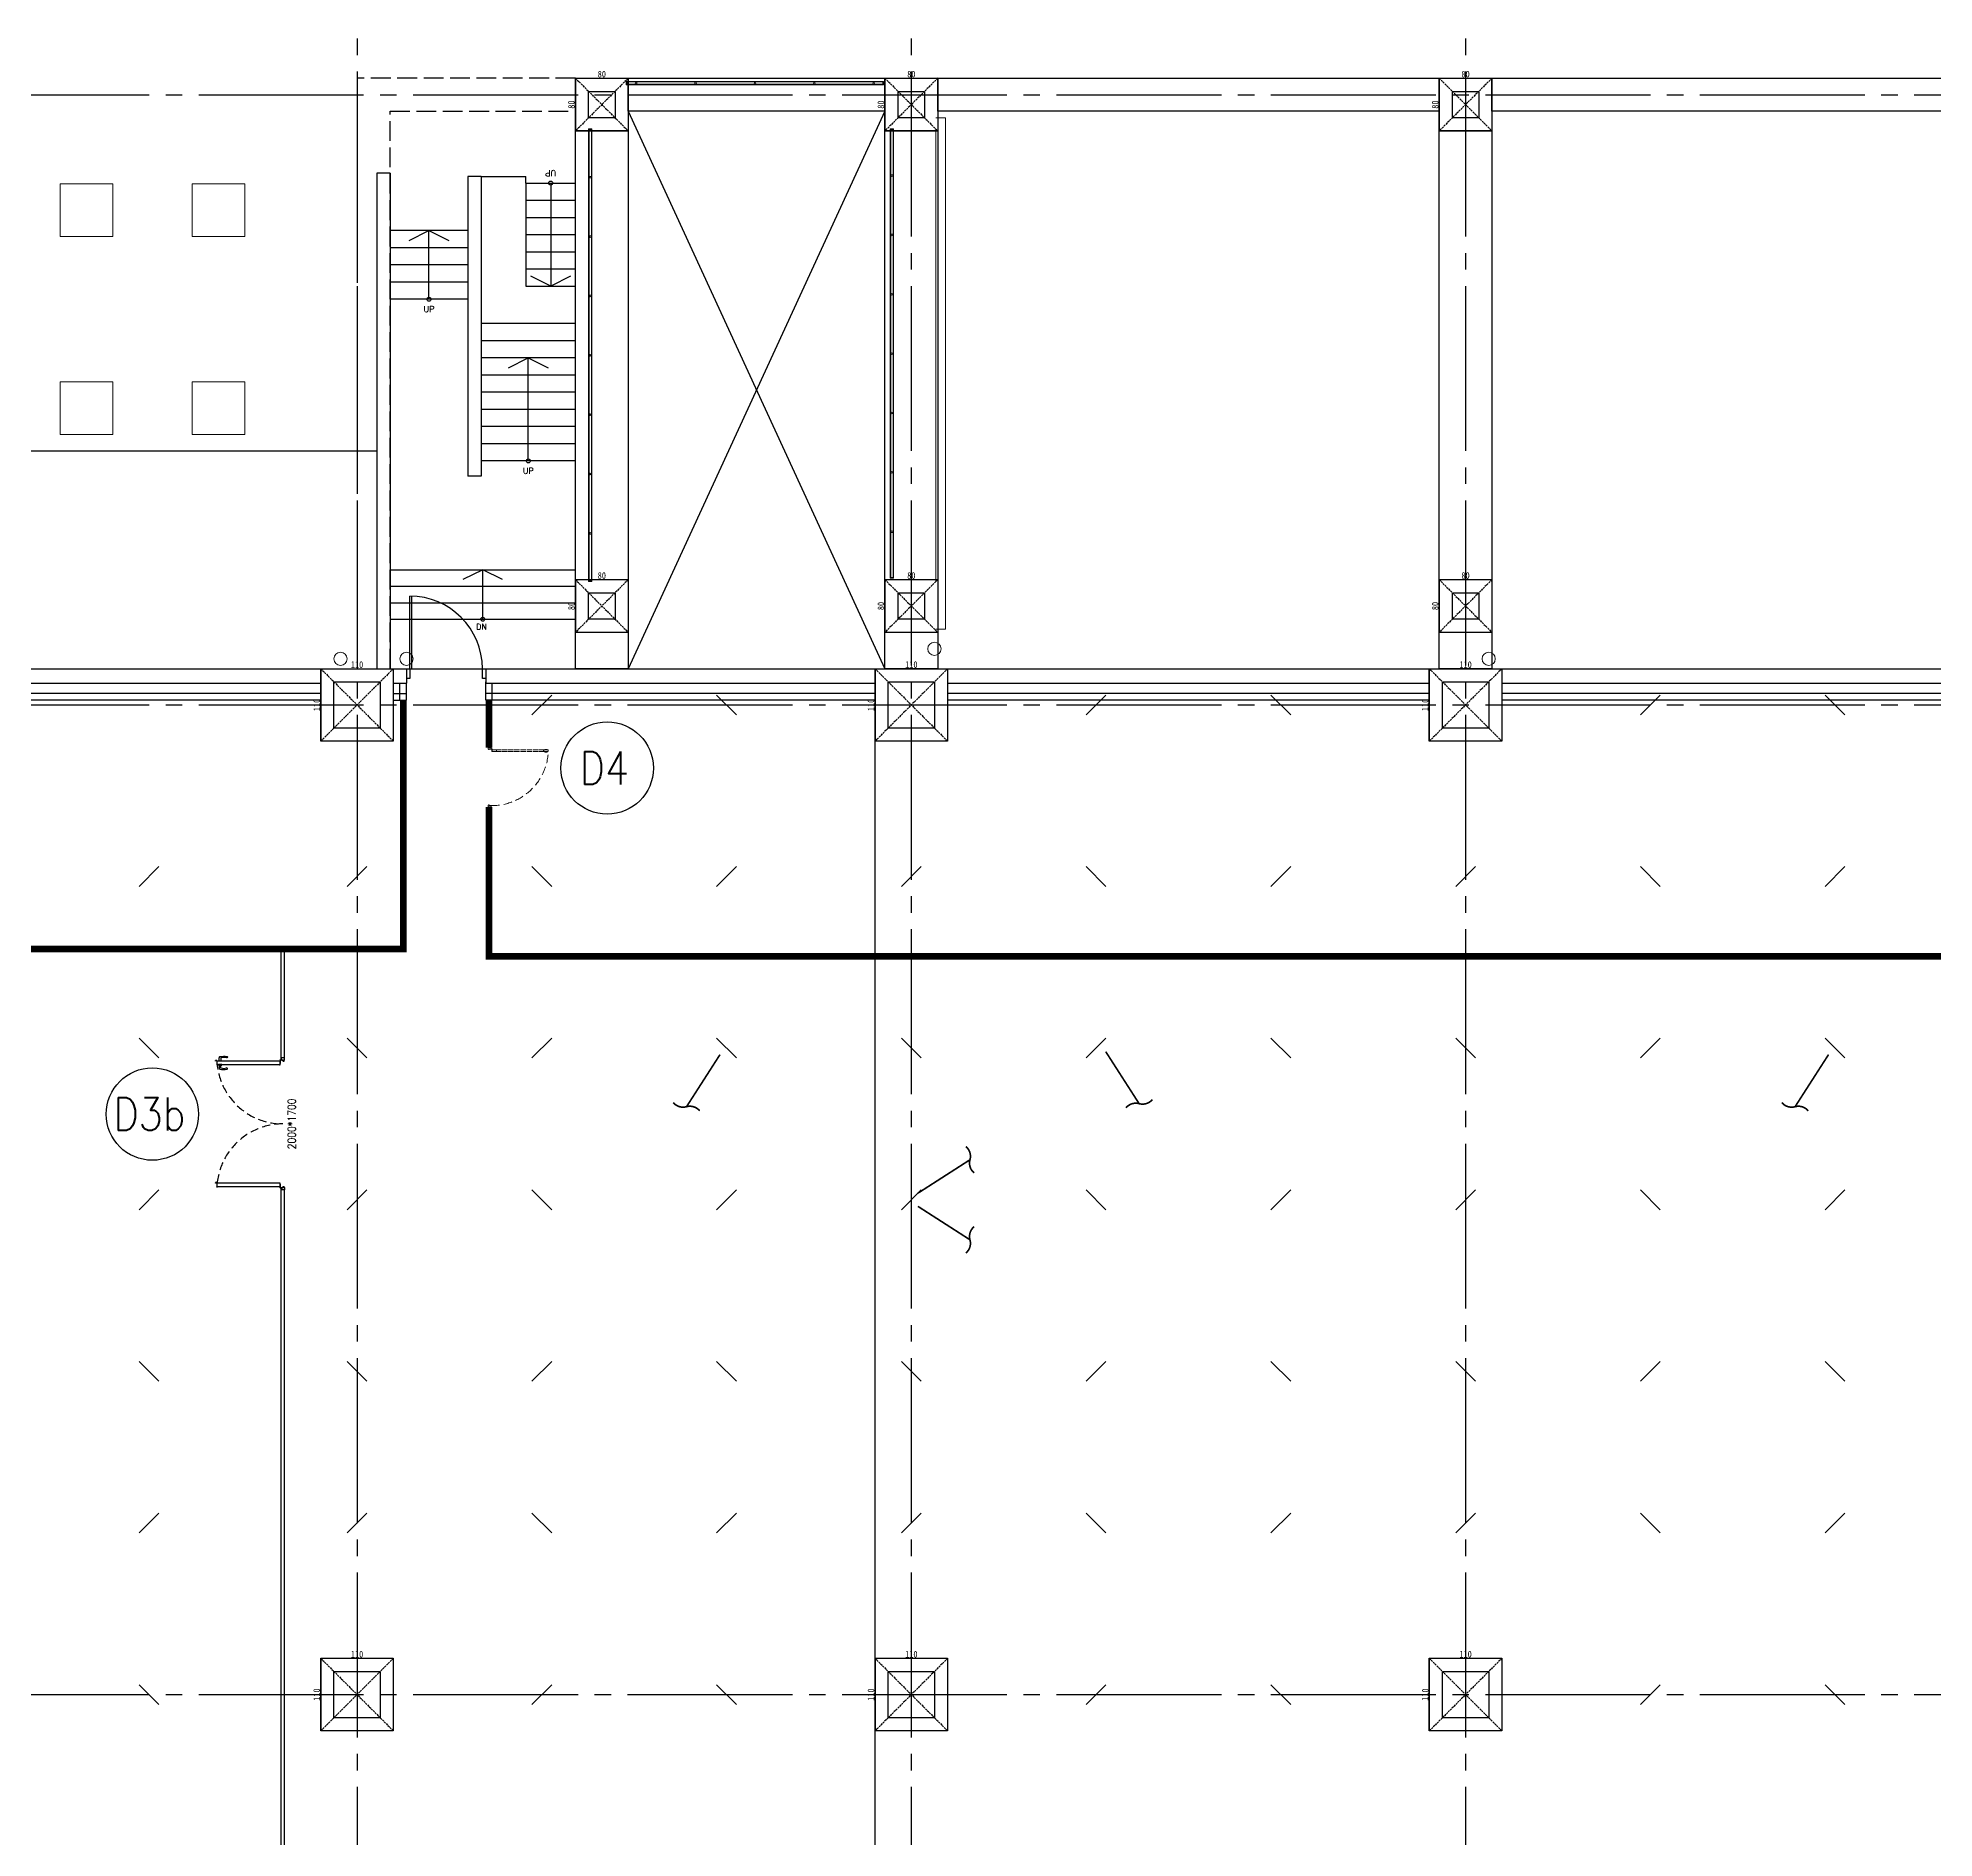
# Model space of a CAD drawing. Header units: millimetres. Extents: x -960 to 39633, y -720 to 12125.
# Drawn here: x 14636 to 17510, y 7282 to 10011 of the extents above; entities that cross this region are included whole.
import ezdxf
from ezdxf.enums import TextEntityAlignment as Align

# ---------------------------------------------------------------- set-up
doc = ezdxf.new("R2010")
doc.units = ezdxf.units.MM
doc.header["$LTSCALE"] = 100
for name, pattern in [('188K-SM-03-F05-ARCH-PA-Y2257103$0$DASHED', [19.05, 12.7, -6.35]), ('X-S-FAB-L05$0$COL-CEN-LIN', [3.25, 2.5, -0.25, 0.25, -0.25]), ('X-S-FAB-L05$0$DASHED', [0.75, 0.5, -0.25]), ('X-S-FAB-L05$0$HIDDEN', [0.4, 0.3, -0.1])]:
    doc.linetypes.add(name, pattern=pattern)
for name, color, linetype in [('0-xref', 7, 'Continuous'), ('188K-SM-03-F05-ARCH-PA-Y2257103$0$K-DIivder-3.5', 102, '188K-SM-03-F05-ARCH-PA-Y2257103$0$DASHED'), ('188K-SM-03-F05-ARCH-PA-Y2257103$0$K-Door', 4, 'Continuous'), ('188K-SM-03-F05-ARCH-PA-Y2257103$0$K-TXT', 53, 'Continuous'), ('188K-SM-03-F05-ARCH-PA-Y2257103$0$K-W-P1-3.5-非抗', 200, 'Continuous'), ('188K-SM-03-F05-ARCH-PA-Y2257103$0$K-岩棉 2hr 3.5-非抗', 11, 'Continuous'), ('X-S-FAB-L05$0$0-arr', 8, 'Continuous'), ('X-S-FAB-L05$0$12', 8, 'Continuous'), ('X-S-FAB-L05$0$1_L05平面圖_1_A-OBJE-MEP', 8, 'Continuous'), ('X-S-FAB-L05$0$1_L05平面圖_1_S-COL', 8, 'Continuous'), ('X-S-FAB-L05$0$A-RAIL', 8, 'Continuous'), ('X-S-FAB-L05$0$A-WALL-IN', 8, 'Continuous'), ('X-S-FAB-L05$0$BEAM', 8, 'Continuous'), ('X-S-FAB-L05$0$BEAM-RC(P)', 8, 'Continuous'), ('X-S-FAB-L05$0$BLOCK', 8, 'Continuous'), ('X-S-FAB-L05$0$BR-D', 8, 'X-S-FAB-L05$0$DASHED'), ('X-S-FAB-L05$0$CCL', 8, 'X-S-FAB-L05$0$COL-CEN-LIN'), ('X-S-FAB-L05$0$COL', 8, 'Continuous'), ('X-S-FAB-L05$0$COL-S', 8, 'Continuous'), ('X-S-FAB-L05$0$DOOR', 8, 'Continuous'), ('X-S-FAB-L05$0$DOORSILL', 8, 'Continuous'), ('X-S-FAB-L05$0$HID(UP)', 8, 'X-S-FAB-L05$0$HIDDEN'), ('X-S-FAB-L05$0$OPEN', 8, 'Continuous'), ('X-S-FAB-L05$0$S-鋼柱', 8, 'Continuous'), ('X-S-FAB-L05$0$SLAB', 8, 'Continuous'), ('X-S-FAB-L05$0$ST', 8, 'Continuous'), ('X-S-FAB-L05$0$TXT', 8, 'Continuous'), ('X-S-FAB-L05$0$WALL-RC', 8, 'Continuous'), ('X-S-FAB-L05$0$斜撐', 8, 'Continuous')]:
    doc.layers.add(name, color=color, linetype=linetype)
doc.layers.add('188K-SM-03-F05-ARCH-PA-Y2257103$0$K-DOOR-鋼板門', color=150, linetype='188K-SM-03-F05-ARCH-PA-Y2257103$0$DASHED', lineweight=9)
doc.layers.add('X-S-FAB-L05$0$XREF', color=8, linetype='Continuous', lineweight=0)
doc.styles.add('188K-SM-03-F05-ARCH-PA-Y2257103$0$Standard', font='txt.shx', dxfattribs={"bigfont": 'chineset.shx'})
doc.styles.add('X-S-FAB-L05$0$CHINA', font='simplex.shx', dxfattribs={"width": 0.75, "bigfont": 'chineset.shx'})
doc.styles.add('X-S-FAB-L05$0$DIM', font='', dxfattribs={"width": 0.8})
doc.styles.get('X-S-FAB-L05$0$DIM').set_extended_font_data('MingLiU')
doc.dimstyles.new('X-S-FAB-L05$0$JJP_005_defpoint', dxfattribs={"dimtxt": 20, "dimasz": 0.5, "dimexe": 0.5, "dimexo": 0.5, "dimgap": 0.5, "dimtad": 1, "dimdsep": 46, "dimtxsty": 'X-S-FAB-L05$0$DIM', "dimblk": 'X-S-FAB-L05$0$_None', "dimcen": 10, "dimclrd": 256, "dimclre": 256, "dimclrt": 256, "dimadec": 0, "dimazin": 0, "dimtfac": 1, "dimtix": 1, "dimtmove": 2, "dimatfit": 3, "dimldrblk": 'X-S-FAB-L05$0$_None', "dimfxl": 0.5, "dimtolj": 1, "dimtzin": 0, "dimarcsym": 0})

# ---------------------------------------------------------------- blocks, each defined once
blk = doc.blocks.new('*D173')
at = {"layer": 'DefPoints', "lineweight": -2, "transparency": 16777216}
blk.add_line((0, 0), (110, 0), dxfattribs=at)
at = {"layer": 'DefPoints', "color": 0, "transparency": 16777216}
for p in [(0, 0), (110, 0), (110, 0)]:
    blk.add_point(p, dxfattribs=at)
at = {"layer": 'DefPoints', "transparency": 16777216, "insert": (55, 6.1), "char_height": 10, "attachment_point": 5, "style": 'X-S-FAB-L05$0$DIM'}
blk.add_mtext('\\A1;110', dxfattribs=at)
blk = doc.blocks.new('X-S-FAB-L05$0$_None')
blk = doc.blocks.new('*D174')
at = {"layer": 'DefPoints', "lineweight": -2, "transparency": 16777216}
blk.add_line((0, 0), (0, -110), dxfattribs=at)
at = {"layer": 'DefPoints', "color": 0, "transparency": 16777216}
for p in [(0, 0), (0, -110), (0, -110)]:
    blk.add_point(p, dxfattribs=at)
at = {"layer": 'DefPoints', "transparency": 16777216, "insert": (-6.1, -55), "char_height": 10, "attachment_point": 5, "rotation": 90, "style": 'X-S-FAB-L05$0$DIM'}
blk.add_mtext('\\A1;110', dxfattribs=at)
blk = doc.blocks.new('*D175')
at = {"layer": 'DefPoints', "lineweight": -2, "transparency": 16777216}
blk.add_line((0, 0), (80, 0), dxfattribs=at)
at = {"layer": 'DefPoints', "color": 0, "transparency": 16777216}
for p in [(0, 0), (80, 0), (80, 0)]:
    blk.add_point(p, dxfattribs=at)
at = {"layer": 'DefPoints', "transparency": 16777216, "insert": (40, 6.1), "char_height": 10, "attachment_point": 5, "style": 'X-S-FAB-L05$0$DIM'}
blk.add_mtext('\\A1;80', dxfattribs=at)
blk = doc.blocks.new('*D176')
at = {"layer": 'DefPoints', "lineweight": -2, "transparency": 16777216}
blk.add_line((0, 0), (0, -80), dxfattribs=at)
at = {"layer": 'DefPoints', "color": 0, "transparency": 16777216}
for p in [(0, 0), (0, -80), (0, -80)]:
    blk.add_point(p, dxfattribs=at)
at = {"layer": 'DefPoints', "transparency": 16777216, "insert": (-6.1, -40), "char_height": 10, "attachment_point": 5, "rotation": 90, "style": 'X-S-FAB-L05$0$DIM'}
blk.add_mtext('\\A1;80', dxfattribs=at)
blk = doc.blocks.new('X-S-FAB-L05$0$欄桿_5_1')
at = {"layer": 'X-S-FAB-L05$0$A-RAIL', "color": 4, "lineweight": 0, "flags": 128}
for points in [[(15918, 9940), (15918, 9945), (15528, 9945), (15528, 9940)], [(15917, 9940.75), (15917, 9944.25), (15529, 9944.25), (15529, 9940.75)], [(15917, 9940.75), (15917, 9944.25), (15529, 9944.25), (15529, 9940.75)]]:
    blk.add_lwpolyline(points, close=True, dxfattribs=at)
for points in [[(15543, 9943.75, 1), (15543, 9941.25, 1)], [(15633, 9943.75, 1), (15633, 9941.25, 1)], [(15723, 9943.75, 1), (15723, 9941.25, 1)], [(15813, 9943.75, 1), (15813, 9941.25, 1)], [(15903, 9943.75, 1), (15903, 9941.25, 1)]]:
    blk.add_lwpolyline(points, format="xyb", close=True, dxfattribs=at)
blk = doc.blocks.new('X-S-FAB-L05$0$欄桿_6_1')
at = {"layer": 'X-S-FAB-L05$0$A-RAIL', "color": 4, "lineweight": 0, "flags": 128}
for points in [[(15933, 9873), (15928, 9873), (15928, 9192), (15933, 9192)], [(15932.25, 9872), (15928.75, 9872), (15928.75, 9193), (15932.25, 9193)], [(15932.25, 9872), (15928.75, 9872), (15928.75, 9193), (15932.25, 9193)]]:
    blk.add_lwpolyline(points, close=True, dxfattribs=at)
for points in [[(15929.25, 9802.5, 1), (15931.75, 9802.5, 1)], [(15929.25, 9712.5, 1), (15931.75, 9712.5, 1)], [(15929.25, 9622.5, 1), (15931.75, 9622.5, 1)], [(15929.25, 9532.5, 1), (15931.75, 9532.5, 1)], [(15929.25, 9442.5, 1), (15931.75, 9442.5, 1)], [(15929.25, 9352.5, 1), (15931.75, 9352.5, 1)], [(15929.25, 9262.5, 1), (15931.75, 9262.5, 1)]]:
    blk.add_lwpolyline(points, format="xyb", close=True, dxfattribs=at)
blk = doc.blocks.new('X-S-FAB-L05$0$欄桿_7_1')
at = {"layer": 'X-S-FAB-L05$0$A-RAIL', "color": 4, "lineweight": 0, "flags": 128}
for points in [[(15476, 9873), (15471, 9873), (15471, 9187), (15476, 9187)], [(15475.25, 9872), (15471.75, 9872), (15471.75, 9188), (15475.25, 9188)], [(15475.25, 9872), (15471.75, 9872), (15471.75, 9188), (15475.25, 9188)]]:
    blk.add_lwpolyline(points, close=True, dxfattribs=at)
for points in [[(15472.25, 9800, 1), (15474.75, 9800, 1)], [(15472.25, 9710, 1), (15474.75, 9710, 1)], [(15472.25, 9620, 1), (15474.75, 9620, 1)], [(15472.25, 9530, 1), (15474.75, 9530, 1)], [(15472.25, 9440, 1), (15474.75, 9440, 1)], [(15472.25, 9350, 1), (15474.75, 9350, 1)], [(15472.25, 9260, 1), (15474.75, 9260, 1)]]:
    blk.add_lwpolyline(points, format="xyb", close=True, dxfattribs=at)
blk = doc.blocks.new('X-S-FAB-L05$0$斜撐')
at = {"layer": 'X-S-FAB-L05$0$BR-D', "const_width": 0.5}
blk.add_lwpolyline([(962.11, 215.55, -0.296213), (957.95, 215.19, 0.299957), (953.75, 214.85, 0.006918)], format="xyb", dxfattribs=at)
at = {"layer": 'X-S-FAB-L05$0$BR-D', "linetype": 'ByBlock', "const_width": 0.5}
blk.add_lwpolyline([(964.37, 197.57), (957.95, 215.19)], dxfattribs=at)
blk = doc.blocks.new('X-S-FAB-L05$0$SC1')
at = {"layer": 'DefPoints'}
blk.add_line((27925, 8342.1), (27955, 8312.1), dxfattribs=at)
blk = doc.blocks.new('X-S-FAB-L05$0$VC(C)')
at = {"layer": 'X-S-FAB-L05$0$S-鋼柱', "rotation": 90}
for p in [(23727.1, -18940), (24567.1, -18940), (25407.1, -18940), (23131.7, -19200), (23447.1, -19200), (24007.1, -19200), (24287.1, -19200), (24847.1, -19200), (25127.1, -19200), (25687.1, -19200), (23727.1, -19460), (24567.1, -19460), (25407.1, -19460), (23131.7, -19690), (23447.1, -19690), (24007.1, -19690), (24287.1, -19690), (24847.1, -19690), (25127.1, -19690), (25687.1, -19690), (23727.1, -19950), (24567.1, -19950), (25407.1, -19950), (23131.7, -20180), (23447.1, -20180), (24007.1, -20180), (24287.1, -20180), (24847.1, -20180), (25127.1, -20180), (25687.1, -20180), (23727.1, -20440), (24567.1, -20440), (25407.1, -20440)]:
    blk.add_blockref('X-S-FAB-L05$0$SC1', p, dxfattribs=at)
at = {"layer": 'X-S-FAB-L05$0$S-鋼柱'}
for p in [(-12260, 672.9), (-11420, 672.9), (-10580, 672.9), (-12540, 412.9), (-11700, 412.9), (-10860, 412.9), (-13135.4, 152.9), (-12820, 152.9), (-12260, 152.9), (-11980, 152.9), (-11420, 152.9), (-11140, 152.9), (-10580, 152.9), (-12540, -77.1), (-11700, -77.1), (-10860, -77.1), (-13135.4, -337.1), (-12820, -337.1), (-12260, -337.1), (-11980, -337.1), (-11420, -337.1), (-11140, -337.1), (-10580, -337.1), (-12540, -567.1), (-11700, -567.1), (-10860, -567.1), (-13135.4, -827.1), (-12260, -827.1), (-11420, -827.1), (-10580, -827.1)]:
    blk.add_blockref('X-S-FAB-L05$0$SC1', p, dxfattribs=at)
at = {"layer": 'X-S-FAB-L05$0$斜撐'}
for p, xscale, yscale, zscale, rotation in [((11182.8, 10492.6), -5.000000000000004, 5, 5, 167.3146368959792), ((11182.8, 10492.6), -5.000000000000004, 5, 5, 167.3146368959792), ((20741.8, 10497.2), 5.000000000000001, 5.000000000000001, 5.000000000000001, 192.6853631040205), ((12862.8, 10492.6), -5.000000000000004, 5, 5, 167.3146368959792), ((12862.8, 10492.6), -5.000000000000004, 5, 5, 167.3146368959792), ((13947.4, 12747.2), 5.000000000000002, 5.000000000000002, 5.000000000000002, 282.6853631040207), ((13947.4, 3752.8), -5, 5, 5, 257.3146368959793)]:
    blk.add_blockref('X-S-FAB-L05$0$斜撐', p, dxfattribs=dict(at, xscale=xscale, yscale=yscale, zscale=zscale, rotation=rotation))
blk = doc.blocks.new('188K-SM-03-F05-ARCH-PA-Y2257103$0$單開鋼板-900x1700')
at = {"ltscale": 0.005}
for p, q in [((6.1, 86.9), (6.7, 86.9)), ((6.1, 83.5), (6.1, 86.9)), ((6.7, 86.9), (6.7, 83.5)), ((3.5, 81.5), (3.5, 10.4)), ((3.5, 10.4), (3.5, 81.5)), ((3.5, 81.5), (3.5, 81.5)), ((5.9, 10.4), (5.9, 81.5)), ((5.9, 81.5), (6, 81.5)), ((6, 81.5), (6, 10.4)), ((6.7, 83.5), (6.1, 83.5)), ((0, 2), (0, -2)), ((2, 2.3), (0.3, 2.3)), ((2.1, -1), (2.1, 2.2)), ((3.5, 10.4), (3.5, 10.4)), ((6, 10.4), (5.9, 10.4)), ((87.9, -1), (87.9, 2.2)), ((88, 2.3), (89.7, 2.3)), ((90, 2), (90, -2)), ((0.3, -2.3), (2, -2.3)), ((2, -2.3), (3.1, -1.6)), ((2.6, -1), (2.1, -1)), ((2.5, -1.2), (2.5, -1.1)), ((2.5, -1.1), (2.6, -1.1)), ((3, -1.2), (2.5, -1.2)), ((3.1, -1), (2.9, -1)), ((2.9, -1.1), (3, -1.1)), ((3, -1.1), (3, -1.2)), ((3.1, -1.4), (3.1, -1.1)), ((86.9, -1), (87.1, -1)), ((86.9, -1.4), (86.9, -1.1)), ((88, -2.3), (86.9, -1.6)), ((87, -1.1), (87, -1.2)), ((87.1, -1.1), (87, -1.1)), ((87, -1.2), (87.5, -1.2)), ((87.4, -1), (87.9, -1)), ((87.5, -1.1), (87.4, -1.1)), ((87.5, -1.2), (87.5, -1.1)), ((89.7, -2.3), (88, -2.3))]:
    blk.add_line(p, q, dxfattribs=at)
for points in [[(3.3, 83.5), (3.3, 86.9), (2.8, 86.9), (2.8, 83.5)], [(6.1, 81.7), (6.1, 88.7), (3.3, 88.7), (3.3, 81.7)], [(2.3, -0.4), (2.3, 2.9), (2.1, 2.9), (2.1, -0.4)], [(5.9, 3.6), (2.8, 3.6), (2.8, 3.4), (5.9, 3.4)], [(6.1, 3.2), (6.1, 10.1), (3.3, 10.1), (3.3, 3.2)]]:
    blk.add_lwpolyline(points, close=True, dxfattribs=at)
for points in [[(3.4, 81.7), (3.4, 80.9, 0.158507), (3.4, 80.9), (3.4, 80.8, 0.72636), (3.5, 80.8), (3.5, 80.9, 0.414214), (3.5, 80.9, -0.414214), (3.4, 80.9), (3.4, 81.4, -0.414214), (3.5, 81.5), (3.8, 81.5, 0.414214), (3.8, 81.5), (3.8, 81.5, 0.414214), (3.8, 81.5), (3.5, 81.5, -0.414214), (3.4, 81.5), (3.4, 81.7, -0.414214), (3.5, 81.7), (4.7, 81.7), (4.7, 81.7), (4.7, 81.7), (6, 81.7, -0.414214), (6, 81.7), (6, 81.5, -0.414214), (6, 81.5), (5.7, 81.5, 0.414214), (5.7, 81.5), (5.7, 81.5, 0.414214), (5.7, 81.5), (6, 81.5, -0.414214), (6, 81.4), (6, 80.9, -0.414214), (6, 80.9), (6, 80.9, 0.414214), (6, 80.9), (6, 80.8, 0.72636), (6, 80.8), (6.1, 80.9, 0.158507), (6.1, 80.9), (6.1, 81.7, 0.414214), (6.1, 81.8), (3.4, 81.8, 0.414214)], [(4.7, 10.1), (4.7, 10.1), (3.5, 10.1, -0.414214), (3.4, 10.2), (3.4, 10.3, -0.414214), (3.5, 10.3), (3.8, 10.3, 0.414214), (3.8, 10.3), (3.8, 10.3, 0.414214), (3.8, 10.4), (3.5, 10.4, -0.414214), (3.4, 10.4), (3.4, 10.9, -0.414214), (3.5, 10.9), (3.5, 10.9, 0.414214), (3.5, 10.9), (3.5, 11, 0.72636), (3.4, 11), (3.4, 10.9, 0.158507), (3.4, 10.9), (3.4, 10.1, 0.414214), (3.4, 10.1), (6, 10.1, 0.414214), (6.1, 10.1), (6.1, 10.9, 0.158507), (6.1, 10.9), (6, 11, 0.72636), (6, 11), (6, 10.9, 0.414214), (6, 10.9, -0.414214), (6, 10.9), (6, 10.4, -0.414214), (6, 10.4), (5.7, 10.4, 0.414214), (5.7, 10.3), (5.7, 10.3, 0.414214), (5.7, 10.3), (6, 10.3, -0.414214), (6, 10.3), (6, 10.2, -0.414214), (6, 10.1), (4.7, 10.1)]]:
    blk.add_lwpolyline(points, format="xyb", close=True, dxfattribs=at)
at = {"linetype": '188K-SM-03-F05-ARCH-PA-Y2257103$0$DASHED', "ltscale": 0.01}
blk.add_arc((2.4, 3.3), 85.5, 359.2774, 87.5065, dxfattribs=at)
at = {"ltscale": 0.005}
for centre, major_axis, start_param, end_param in [((0.3, 2), (0.246, -0.246), 2.356194, 3.926991), ((2, 2.2), (0.0738, -0.0738), 7.068583, 8.63938), ((88, 2.2), (-0.0738, -0.0738), -2.356194, -0.785398), ((89.7, 2), (-0.246, -0.246), 2.356194, 3.926991), ((0.3, -2), (-0.246, -0.246), 5.497787, 7.068583), ((2.6, -1.1), (-0.0246, -0.0246), 0.785398, 3.926991), ((2.9, -1.1), (-0.0246, -0.0246), 3.926991, 7.068583), ((3.1, -1.1), (0.0246, -0.0246), 7.068583, 8.63938), ((2.9, -1.4), (0.148, -0.148), 6.162283, 7.068583), ((86.9, -1.1), (-0.0246, -0.0246), -2.356194, -0.785398), ((87.1, -1.4), (-0.148, -0.148), -0.785398, 0.120903), ((87.1, -1.1), (0.0246, -0.0246), -0.785398, 2.356194), ((87.4, -1.1), (0.0246, -0.0246), 2.356194, 5.497787), ((89.7, -2), (0.246, -0.246), -0.785398, 0.785398)]:
    blk.add_ellipse(centre, major_axis=major_axis, ratio=1, start_param=start_param, end_param=end_param, dxfattribs=at)
at = {"ltscale": 0.005, "extrusion": (0, 0, -1)}
blk.add_ellipse((2.4, 3.3), major_axis=(-0.344, 0.344), ratio=1, start_param=5.497787, end_param=11.780972, dxfattribs=at)
blk = doc.blocks.new('188K-SM-03-F05-ARCH-PA-Y2257103$0$雙開門-2000×1700')
for p, q in [((185.2, 96.2), (183.8, 96.1)), ((189.2, 96.2), (185.2, 96.2)), ((185.2, 94), (189.2, 94)), ((189.2, 97.5), (189.2, 92.6)), ((190, 97.5), (189.2, 97.5)), ((189.2, 92.6), (190, 92.6)), ((190, 92.6), (190, 97.5)), ((1.8, 2.5), (0, 2.5)), ((0, -2.5), (0, 2.5)), ((198.2, 2.5), (200, 2.5)), ((200, -2.5), (200, 2.5)), ((1.8, -2.5), (0, -2.5)), ((198.2, -2.5), (200, -2.5))]:
    blk.add_line(p, q)
for points in [[(10.9, 100.1), (10.9, 102), (10.9, 100.1), (4.3, 100.1), (4.3, 100), (4.7, 100), (4.7, 98.9, 0.414214), (4.8, 98.8), (5, 98.8), (5, 98.9), (4.9, 98.9), (4.9, 99.9), (5, 99.9), (5, 4.1), (4.9, 4.1), (4.9, 5.1), (5, 5.1), (5, 5.2), (4.8, 5.2, 0.414214), (4.7, 5.1), (4.7, 4, 0.414214), (4.8, 3.8), (10.2, 3.8, 0.414214), (10.3, 4), (10.3, 5.1, 0.414214), (10.2, 5.2), (10, 5.2), (10, 5.1), (10.1, 5.1), (10.1, 4.1), (10, 4.1), (10, 99.9), (10.1, 99.9), (10.1, 98.9), (10, 98.9), (10, 98.8), (10.2, 98.8, 0.414214), (10.3, 98.9), (10.3, 99.9), (11.1, 99.9, 0.414214), (11.1, 100), (11.1, 102.1, 0.414214), (11.1, 102.2), (10.3, 102.2), (10.3, 102), (10.9, 102)], [(195.9, 100.1), (195.9, 102), (195.9, 100.1), (189.3, 100.1), (189.3, 100), (189.7, 100), (189.7, 98.9, 0.414214), (189.8, 98.8), (190, 98.8), (190, 98.9), (189.9, 98.9), (189.9, 99.9), (190, 99.9), (190, 4.1), (189.9, 4.1), (189.9, 5.1), (190, 5.1), (190, 5.2), (189.8, 5.2, 0.414214), (189.7, 5.1), (189.7, 4, 0.414214), (189.8, 3.8), (195.2, 3.8, 0.414214), (195.3, 4), (195.3, 5.1, 0.414214), (195.2, 5.2), (195, 5.2), (195, 5.1), (195.1, 5.1), (195.1, 4.1), (195, 4.1), (195, 99.9), (195.1, 99.9), (195.1, 98.9), (195, 98.9), (195, 98.8), (195.2, 98.8, 0.414214), (195.3, 98.9), (195.3, 99.9), (196.1, 99.9, 0.414214), (196.1, 100), (196.1, 102.1, 0.414214), (196.1, 102.2), (195.3, 102.2), (195.3, 102), (195.9, 102)], [(195.8, 96.2), (199.8, 96.2), (201.2, 96.1, -0.327495), (202, 95.4, -0.089847), (202.2, 84.7, -1.144881), (200.3, 85.1, 0.137079), (200.3, 93.5, 0.349357), (199.8, 94), (195.8, 94)], [(4.7, -0.6, 0.306748), (4.5, -0.2), (4.1, -0.2, 0.306748), (3.9, -0.6), (4, -0.6, -0.414214), (4.1, -0.7), (4.1, -0.7), (4, -0.7), (4, -1.5), (4.6, -1.5), (4.6, -0.7), (4.5, -0.7), (4.5, -0.7, -0.414214), (4.6, -0.6), (4.7, -0.6), (4.8, -0.6, -0.414214), (5, -0.8), (5, -1.5, -0.320245), (4.7, -1.9), (3, -2.5), (0.6, -2.5, -0.414214), (0, -1.9), (0, 1.9, -0.414214), (0.6, 2.5), (3, 2.5), (3, 0), (3, 0, 0.414214), (3.7, -0.6), (3.9, -0.6)], [(195.3, -0.6, -0.306748), (195.5, -0.2), (195.9, -0.2, -0.306748), (196.1, -0.6), (196, -0.6, 0.414214), (195.9, -0.7), (195.9, -0.7), (196, -0.7), (196, -1.5), (195.4, -1.5), (195.4, -0.7), (195.5, -0.7), (195.5, -0.7, 0.414214), (195.4, -0.6), (195.3, -0.6), (195.2, -0.6, 0.414214), (195, -0.8), (195, -1.5, 0.320245), (195.3, -1.9), (197, -2.5), (199.4, -2.5, 0.414214), (200, -1.9), (200, 1.9, 0.414214), (199.4, 2.5), (197, 2.5), (197, 0), (197, 0, -0.414214), (196.3, -0.6), (196.1, -0.6)]]:
    blk.add_lwpolyline(points, format="xyb")
blk.add_lwpolyline([(195, 92.6), (195, 97.5), (195.8, 97.5), (195.8, 92.6)], close=True)
at = {"ltscale": 500}
for points in [[(3.3, 1), (3.3, 3.1), (3, 3.1), (3, 1)], [(8.5, 3.8), (4, 3.8), (4, 4.1), (8.5, 4.1)], [(191.5, 3.8), (196, 3.8), (196, 4.1), (191.5, 4.1)], [(196.7, 1), (196.7, 3.1), (197, 3.1), (197, 1)]]:
    blk.add_lwpolyline(points, close=True, dxfattribs=at)
at = {"linetype": '188K-SM-03-F05-ARCH-PA-Y2257103$0$DASHED', "ltscale": 0.01}
for centre, start, end in [((0, 0), 0, 87.2908), ((200, 0), 92.7092, 180)]:
    blk.add_arc(centre, 100, start, end, dxfattribs=at)
for centre, major_axis, start_param, end_param in [((212.5, 89.5), (-21.3, 21.3), 0.585307, 0.943734), ((183.9, 95.2), (0.624, 0.624), 0.866962, 2.13291), ((199.6, 89.3), (-10.9, 10.9), 0.51383, 1.058752), ((185.3, 93.4), (-0.417, 0.417), -0.669314, 0.675093), ((183.8, 84.8), (-0.707, 0.707), 0.872811, 4.284184)]:
    blk.add_ellipse(centre, major_axis=major_axis, ratio=1, start_param=start_param, end_param=end_param)
at = {"ltscale": 500, "extrusion": (0, 0, -1)}
blk.add_ellipse((3.5, 3.6), major_axis=(0.495, 0.495), ratio=1, start_param=3.926991, end_param=10.210176, dxfattribs=at)
at = {"ltscale": 500}
blk.add_ellipse((196.5, 3.6), major_axis=(-0.495, 0.495), ratio=1, start_param=3.926991, end_param=10.210176, dxfattribs=at)
at = {"color": 8, "style": '188K-SM-03-F05-ARCH-PA-Y2257103$0$Standard', "width": 0.85}
blk.add_text('2000*1700', height=12, dxfattribs=at).set_placement((100, -13.5), align=Align.MIDDLE_CENTER)
blk = doc.blocks.new('188K-SM-03-F05-ARCH-PA-Y2257103')
at = {"layer": '188K-SM-03-F05-ARCH-PA-Y2257103$0$K-DIivder-3.5', "linetype": 'ByBlock', "ltscale": 2, "const_width": 10, "elevation": 0}
for points in [[(15190, 9007.5), (15190, 8630)], [(12620, 8630), (15195, 8630)], [(15315, 8619), (17570, 8619)]]:
    blk.add_lwpolyline(points, dxfattribs=at)
at = {"layer": '188K-SM-03-F05-ARCH-PA-Y2257103$0$K-DIivder-3.5', "linetype": 'ByBlock', "ltscale": 2, "const_width": 10}
for points in [[(15320, 9007.5), (15320, 8935.4)], [(15320, 8845.4), (15320, 8619)]]:
    blk.add_lwpolyline(points, dxfattribs=at)
at = {"layer": '188K-SM-03-F05-ARCH-PA-Y2257103$0$K-TXT'}
for centre in [(15499.1, 8904.4), (14809.8, 8379.9, 0)]:
    blk.add_circle(centre, 70, dxfattribs=at)
at = {"layer": '188K-SM-03-F05-ARCH-PA-Y2257103$0$K-W-P1-3.5-非抗'}
for p, q in [((15005, 8465), (15005, 8630)), ((15010, 8465), (15010, 8630)), ((15005, 732.5), (15005, 8265)), ((15010, 732.5), (15010, 8265))]:
    blk.add_line(p, q, dxfattribs=at)
at = {"layer": '188K-SM-03-F05-ARCH-PA-Y2257103$0$K-岩棉 2hr 3.5-非抗'}
for p, q in [((15185, 9007.5, 0), (15185, 9033, 0)), ((15195, 9007.5, 0), (15195, 9033, 0)), ((15315, 9007.5, 0), (15315, 9035)), ((15325, 9007.5, 0), (15325, 9033, 0)), ((15065, 9017.5, 0), (13975, 9017.5, 0)), ((15065, 9007.5, 0), (13975, 9007.5, 0)), ((15175, 9017.5, 0), (15195, 9017.5, 0)), ((15175, 9007.5, 0), (15195, 9007.5, 0)), ((15905, 9017.5, 0), (15315, 9017.5, 0)), ((15905, 9007.5, 0), (15315, 9007.5, 0)), ((16745, 9017.5, 0), (16015, 9017.5, 0)), ((16745, 9007.5, 0), (16015, 9007.5, 0)), ((17585, 9017.5, 0), (16855, 9017.5, 0)), ((17585, 9007.5, 0), (16855, 9007.5, 0))]:
    blk.add_line(p, q, dxfattribs=at)
at = {"layer": '188K-SM-03-F05-ARCH-PA-Y2257103$0$K-Door', "rotation": 89.99999999999999}
blk.add_blockref('188K-SM-03-F05-ARCH-PA-Y2257103$0$雙開門-2000×1700', (15007.5, 8265), dxfattribs=at)
at = {"layer": '188K-SM-03-F05-ARCH-PA-Y2257103$0$K-DOOR-鋼板門', "rotation": 270}
blk.add_blockref('188K-SM-03-F05-ARCH-PA-Y2257103$0$單開鋼板-900x1700', (15321.1, 8935.4), dxfattribs=at)
at = {"layer": '188K-SM-03-F05-ARCH-PA-Y2257103$0$K-TXT', "style": '188K-SM-03-F05-ARCH-PA-Y2257103$0$Standard', "width": 0.85}
for s, p in [('D4', (15494.7, 8904.4)), ('D3b', (14805.4, 8379.9, 0))]:
    blk.add_text(s, height=50, dxfattribs=at).set_placement(p, align=Align.MIDDLE)
blk = doc.blocks.new('*U58')
at = {"layer": 'DefPoints', "linetype": 'X-S-FAB-L05$0$HIDDEN', "ltscale": 0.1}
for p, q in [((110, 0), (0, -110)), ((0, 0), (110, -110))]:
    blk.add_line(p, q, dxfattribs=at)
at = {"layer": 'X-S-FAB-L05$0$COL', "ltscale": 0.1}
blk.add_lwpolyline([(0, 0), (110, 0), (110, -110), (0, -110)], close=True, dxfattribs=at)
at = {"layer": 'DefPoints'}
dim = blk.add_linear_dim(base=(0, -110), p1=(0, 0), p2=(0, -110), angle=90, dimstyle='X-S-FAB-L05$0$JJP_005_defpoint', override={"dimtxt": 10}, dxfattribs=at)
dim.commit()
dim.dimension.update_dxf_attribs({"geometry": '*D174', "text_midpoint": (-6.067, -55)})
dim = blk.add_linear_dim(base=(110, 0), p1=(0, 0), p2=(110, 0), dimstyle='X-S-FAB-L05$0$JJP_005_defpoint', override={"dimtxt": 10}, dxfattribs=at)
dim.commit()
dim.dimension.update_dxf_attribs({"geometry": '*D173', "text_midpoint": (55, 6.067)})
blk = doc.blocks.new('*U62')
at = {"layer": 'DefPoints', "linetype": 'X-S-FAB-L05$0$HIDDEN', "ltscale": 0.1}
for p, q in [((80, 0), (0, -80)), ((0, 0), (80, -80))]:
    blk.add_line(p, q, dxfattribs=at)
at = {"layer": 'X-S-FAB-L05$0$COL', "ltscale": 0.1}
blk.add_lwpolyline([(0, 0), (80, 0), (80, -80), (0, -80)], close=True, dxfattribs=at)
at = {"layer": 'DefPoints'}
dim = blk.add_linear_dim(base=(0, -80), p1=(0, 0), p2=(0, -80), angle=90, dimstyle='X-S-FAB-L05$0$JJP_005_defpoint', override={"dimtxt": 10}, dxfattribs=at)
dim.commit()
dim.dimension.update_dxf_attribs({"geometry": '*D176', "text_midpoint": (-6.067, -40)})
dim = blk.add_linear_dim(base=(80, 0), p1=(0, 0), p2=(80, 0), dimstyle='X-S-FAB-L05$0$JJP_005_defpoint', override={"dimtxt": 10}, dxfattribs=at)
dim.commit()
dim.dimension.update_dxf_attribs({"geometry": '*D175', "text_midpoint": (40, 6.067)})
blk = doc.blocks.new('X-S-FAB-L05$0$FAB2-L05')
at = {"layer": 'X-S-FAB-L05$0$CCL'}
for p, q in [((-11040, 11005), (-11040, 0)), ((-10200, 11005), (-10200, 0)), ((-9360, 11005), (-9360, 0)), ((-26880, 10645), (1210, 10645)), ((-26880, 9720), (1210, 9720)), ((-26880, 8220), (1210, 8220))]:
    blk.add_line(p, q, dxfattribs=at)
at = {"layer": 'X-S-FAB-L05$0$COL-S'}
for points in [[(-10689, 10650), (-10649, 10650), (-10649, 10610), (-10689, 10610)], [(-10220, 10650), (-10180, 10650), (-10180, 10610), (-10220, 10610)], [(-9380, 10650), (-9340, 10650), (-9340, 10610), (-9380, 10610)], [(-10689, 9890), (-10649, 9890), (-10649, 9850), (-10689, 9850)], [(-10220, 9890), (-10180, 9890), (-10180, 9850), (-10220, 9850)], [(-9380, 9890), (-9340, 9890), (-9340, 9850), (-9380, 9850)], [(-11075, 9755), (-11005, 9755), (-11005, 9685), (-11075, 9685)], [(-10235, 9755), (-10165, 9755), (-10165, 9685), (-10235, 9685)], [(-9395, 9755), (-9325, 9755), (-9325, 9685), (-9395, 9685)], [(-11075, 8255), (-11005, 8255), (-11005, 8185), (-11075, 8185)], [(-10235, 8255), (-10165, 8255), (-10165, 8185), (-10235, 8185)], [(-9395, 8255), (-9325, 8255), (-9325, 8185), (-9395, 8185)]]:
    blk.add_lwpolyline(points, close=True, dxfattribs=at)
at = {"layer": 'X-S-FAB-L05$0$BEAM'}
for name, p in [('*U62', (-10709, 10670)), ('*U62', (-10240, 10670)), ('*U62', (-9400, 10670)), ('*U62', (-10709, 9910)), ('*U62', (-10240, 9910)), ('*U62', (-9400, 9910)), ('*U58', (-11095, 9775)), ('*U58', (-10255, 9775)), ('*U58', (-9415, 9775)), ('*U58', (-11095, 8275)), ('*U58', (-10255, 8275)), ('*U58', (-9415, 8275))]:
    blk.add_blockref(name, p, dxfattribs=at)
blk = doc.blocks.new('X-S-FAB-L05')
at = {"layer": 'X-S-FAB-L05$0$0-arr', "color": 4}
for points in [[(15199, 9704), (15229, 9719), (15259, 9704)], [(15443.5, 9650), (15413.5, 9635), (15383.5, 9650)], [(15349.5, 9511), (15379.5, 9526), (15409.5, 9511)], [(15340.5, 9190), (15310.5, 9205), (15280.5, 9190)]]:
    blk.add_lwpolyline(points, dxfattribs=at)
for centre in [(15413.5, 9791), (15229, 9615), (15379.5, 9370), (15310.5, 9130)]:
    blk.add_circle(centre, 3, dxfattribs=at)
at = {"layer": 'X-S-FAB-L05$0$12'}
for points in [[(15413.5, 9791), (15413.5, 9635)], [(15229, 9615), (15229, 9719)], [(15379.5, 9370), (15379.5, 9526)], [(15310.5, 9130), (15310.5, 9205)]]:
    blk.add_lwpolyline(points, dxfattribs=at)
at = {"layer": 'X-S-FAB-L05$0$1_L05平面圖_1_A-OBJE-MEP', "color": 8, "lineweight": 0, "ltscale": 10}
for centre in [(15995, 9085), (15095, 9070), (15195, 9070), (16835, 9070)]:
    blk.add_circle(centre, 10, dxfattribs=at)
at = {"layer": 'X-S-FAB-L05$0$1_L05平面圖_1_S-COL', "color": 1, "lineweight": 0, "ltscale": 10, "flags": 128}
for points in [[(14670, 9710), (14750, 9710), (14750, 9790), (14670, 9790)], [(14870, 9710), (14950, 9710), (14950, 9790), (14870, 9790)], [(14670, 9410), (14750, 9410), (14750, 9490), (14670, 9490)], [(14870, 9410), (14950, 9410), (14950, 9490), (14870, 9490)]]:
    blk.add_lwpolyline(points, close=True, dxfattribs=at)
at = {"layer": 'X-S-FAB-L05$0$A-WALL-IN', "color": 3, "lineweight": 0, "flags": 128}
for points in [[(16012, 9890), (15997, 9890)], [(16012, 9115), (16012, 9890)], [(15997, 9870), (15997, 9187)], [(15997, 9115), (16012, 9115)]]:
    blk.add_lwpolyline(points, dxfattribs=at)
at = {"layer": 'X-S-FAB-L05$0$BEAM-RC(P)', "elevation": 0}
for points in [[(15531, 9900), (15531, 9950), (15920, 9950), (15920, 9900)], [(16000, 9900), (16000, 9950), (16760, 9950), (16760, 9900)], [(16840, 9900), (16840, 9950), (17600, 9950), (17600, 9900)], [(15451, 9870), (15531, 9870), (15531, 9055), (15451, 9055)], [(16760, 9870), (16840, 9870), (16840, 9055), (16760, 9055)]]:
    blk.add_lwpolyline(points, close=True, dxfattribs=at)
at = {"layer": 'X-S-FAB-L05$0$BEAM-RC(P)'}
blk.add_lwpolyline([(15920, 9870), (16000, 9870), (16000, 9055), (15920, 9055)], close=True, dxfattribs=at)
at = {"layer": 'X-S-FAB-L05$0$COL-S'}
for points in [[(15471, 9930), (15511, 9930), (15511, 9890), (15471, 9890)], [(15940, 9930), (15980, 9930), (15980, 9890), (15940, 9890)], [(16780, 9930), (16820, 9930), (16820, 9890), (16780, 9890)], [(15471, 9170), (15511, 9170), (15511, 9130), (15471, 9130)], [(15940, 9170), (15980, 9170), (15980, 9130), (15940, 9130)], [(16780, 9170), (16820, 9170), (16820, 9130), (16780, 9130)], [(15085, 9035), (15155, 9035), (15155, 8965), (15085, 8965)], [(15925, 9035), (15995, 9035), (15995, 8965), (15925, 8965)], [(16765, 9035), (16835, 9035), (16835, 8965), (16765, 8965)], [(15085, 7535), (15155, 7535), (15155, 7465), (15085, 7465)], [(15925, 7535), (15995, 7535), (15995, 7465), (15925, 7465)], [(16765, 7535), (16835, 7535), (16835, 7465), (16765, 7465)]]:
    blk.add_lwpolyline(points, close=True, dxfattribs=at)
at = {"layer": 'X-S-FAB-L05$0$DOOR'}
for p, q in [((15200, 9055), (15200, 9165)), ((15203, 9055), (15203, 9164.959)), ((15195, 9055), (15195, 9040)), ((15195, 9055), (15200, 9055)), ((15200, 9055), (15200, 9040)), ((15310, 9040), (15310, 9055)), ((15310, 9055), (15315, 9055)), ((15315, 9055), (15315, 9040)), ((15200, 9040), (15195, 9040)), ((15315, 9040), (15310, 9040))]:
    blk.add_line(p, q, dxfattribs=at)
blk.add_arc((15200, 9055), 110, 0, 90, dxfattribs=at)
at = {"layer": 'X-S-FAB-L05$0$DOORSILL'}
blk.add_lwpolyline([(15200, 9055), (15310, 9055)], dxfattribs=at)
at = {"layer": 'X-S-FAB-L05$0$HID(UP)'}
blk.add_lwpolyline([(15451, 9900), (15451, 9950), (15120, 9950), (15120, 9055), (15170, 9055), (15170, 9900)], close=True, dxfattribs=at)
at = {"layer": 'X-S-FAB-L05$0$OPEN'}
for p, q in [((15531, 9900), (15920, 9055)), ((15920, 9900), (15531, 9055))]:
    blk.add_line(p, q, dxfattribs=at)
at = {"layer": 'X-S-FAB-L05$0$SLAB'}
for p, q in [((15308, 9801), (15376, 9801)), ((15376, 9791), (15376, 9801)), ((12690, 9385), (15150, 9385))]:
    blk.add_line(p, q, dxfattribs=at)
blk.add_lwpolyline([(16015, 4530), (16672.5, 4530), (16672.5, 5003), (15905, 5003), (15905, 8945)], dxfattribs=at)
at = {"layer": 'X-S-FAB-L05$0$ST'}
for p, q in [((15376, 9791), (15376, 9635)), ((15376, 9791), (15451, 9791)), ((15376, 9765), (15451, 9765)), ((15288, 9719), (15170, 9719)), ((15376, 9739), (15451, 9739)), ((15376, 9713), (15451, 9713)), ((15288, 9693), (15170, 9693)), ((15376, 9687), (15451, 9687)), ((15288, 9667), (15170, 9667)), ((15376, 9661), (15451, 9661)), ((15288, 9641), (15170, 9641)), ((15376, 9635), (15451, 9635)), ((15288, 9615), (15170, 9615)), ((15451, 9578), (15308, 9578)), ((15451, 9552), (15308, 9552)), ((15451, 9526), (15308, 9526)), ((15451, 9500), (15308, 9500)), ((15451, 9474), (15308, 9474)), ((15451, 9448), (15308, 9448)), ((15451, 9422), (15308, 9422)), ((15451, 9396), (15308, 9396)), ((15451, 9370), (15308, 9370)), ((15170, 9205), (15451, 9205)), ((15170, 9180), (15451, 9180)), ((15170, 9155), (15451, 9155)), ((15170, 9130), (15451, 9130))]:
    blk.add_line(p, q, dxfattribs=at)
at = {"layer": 'X-S-FAB-L05$0$WALL-RC'}
for p, q in [((15150, 9806), (15150, 9055)), ((15170, 9806), (15150, 9806)), ((15170, 9806), (15170, 9055)), ((15288, 9801), (15288, 9347)), ((15308, 9801), (15288, 9801)), ((15308, 9801), (15308, 9347)), ((15308, 9347), (15288, 9347)), ((13975, 9055), (15065, 9055)), ((15175, 9055), (15195, 9055)), ((15195, 9055), (15195, 9033)), ((15315, 9055), (15315, 9033)), ((15315, 9055), (15905, 9055)), ((16015, 9055), (16745, 9055)), ((16855, 9055), (17585, 9055)), ((13975, 9033), (15065, 9033)), ((15175, 9033), (15195, 9033)), ((15315, 9033), (15905, 9033)), ((16015, 9033), (16745, 9033)), ((16855, 9033), (17585, 9033))]:
    blk.add_line(p, q, dxfattribs=at)
at = {"layer": 'X-S-FAB-L05$0$A-RAIL', "color": 8, "lineweight": 0}
for name in ['X-S-FAB-L05$0$欄桿_5_1', 'X-S-FAB-L05$0$欄桿_7_1', 'X-S-FAB-L05$0$欄桿_6_1']:
    blk.add_blockref(name, (0, 0), dxfattribs=at)
at = {"layer": 'X-S-FAB-L05$0$BEAM'}
for name, p in [('*U62', (15451, 9950)), ('*U62', (15920, 9950)), ('*U62', (16760, 9950)), ('*U62', (15451, 9190)), ('*U62', (15920, 9190)), ('*U62', (16760, 9190)), ('*U58', (15065, 9055)), ('*U58', (15905, 9055)), ('*U58', (16745, 9055)), ('*U58', (15065, 7555)), ('*U58', (15905, 7555)), ('*U58', (16745, 7555))]:
    blk.add_blockref(name, p, dxfattribs=at)
at = {"layer": 'X-S-FAB-L05$0$BLOCK'}
blk.add_blockref('X-S-FAB-L05$0$FAB2-L05', (26160, -720), dxfattribs=at)
at = {"layer": 'X-S-FAB-L05$0$XREF'}
blk.add_blockref('X-S-FAB-L05$0$VC(C)', (0, 0), dxfattribs=at)
at = {"layer": 'X-S-FAB-L05$0$TXT', "style": 'X-S-FAB-L05$0$CHINA'}
blk.add_text('UP', height=9, rotation=180, dxfattribs=at).set_placement((15413.5, 9806, 0), align=Align.MIDDLE_CENTER)
for s, p in [('UP', (15229, 9600, 0)), ('UP', (15379.5, 9355, 0)), ('DN', (15308.635, 9118.642, 0))]:
    blk.add_text(s, height=9, dxfattribs=at).set_placement(p, align=Align.MIDDLE_CENTER)

msp = doc.modelspace()

# ---------------------------------------------------------------- block references
msp.add_blockref('188K-SM-03-F05-ARCH-PA-Y2257103', (0, 0))
at = {"layer": '0-xref'}
msp.add_blockref('X-S-FAB-L05', (0, 0), dxfattribs=at)

doc.saveas('drawing.dxf')
